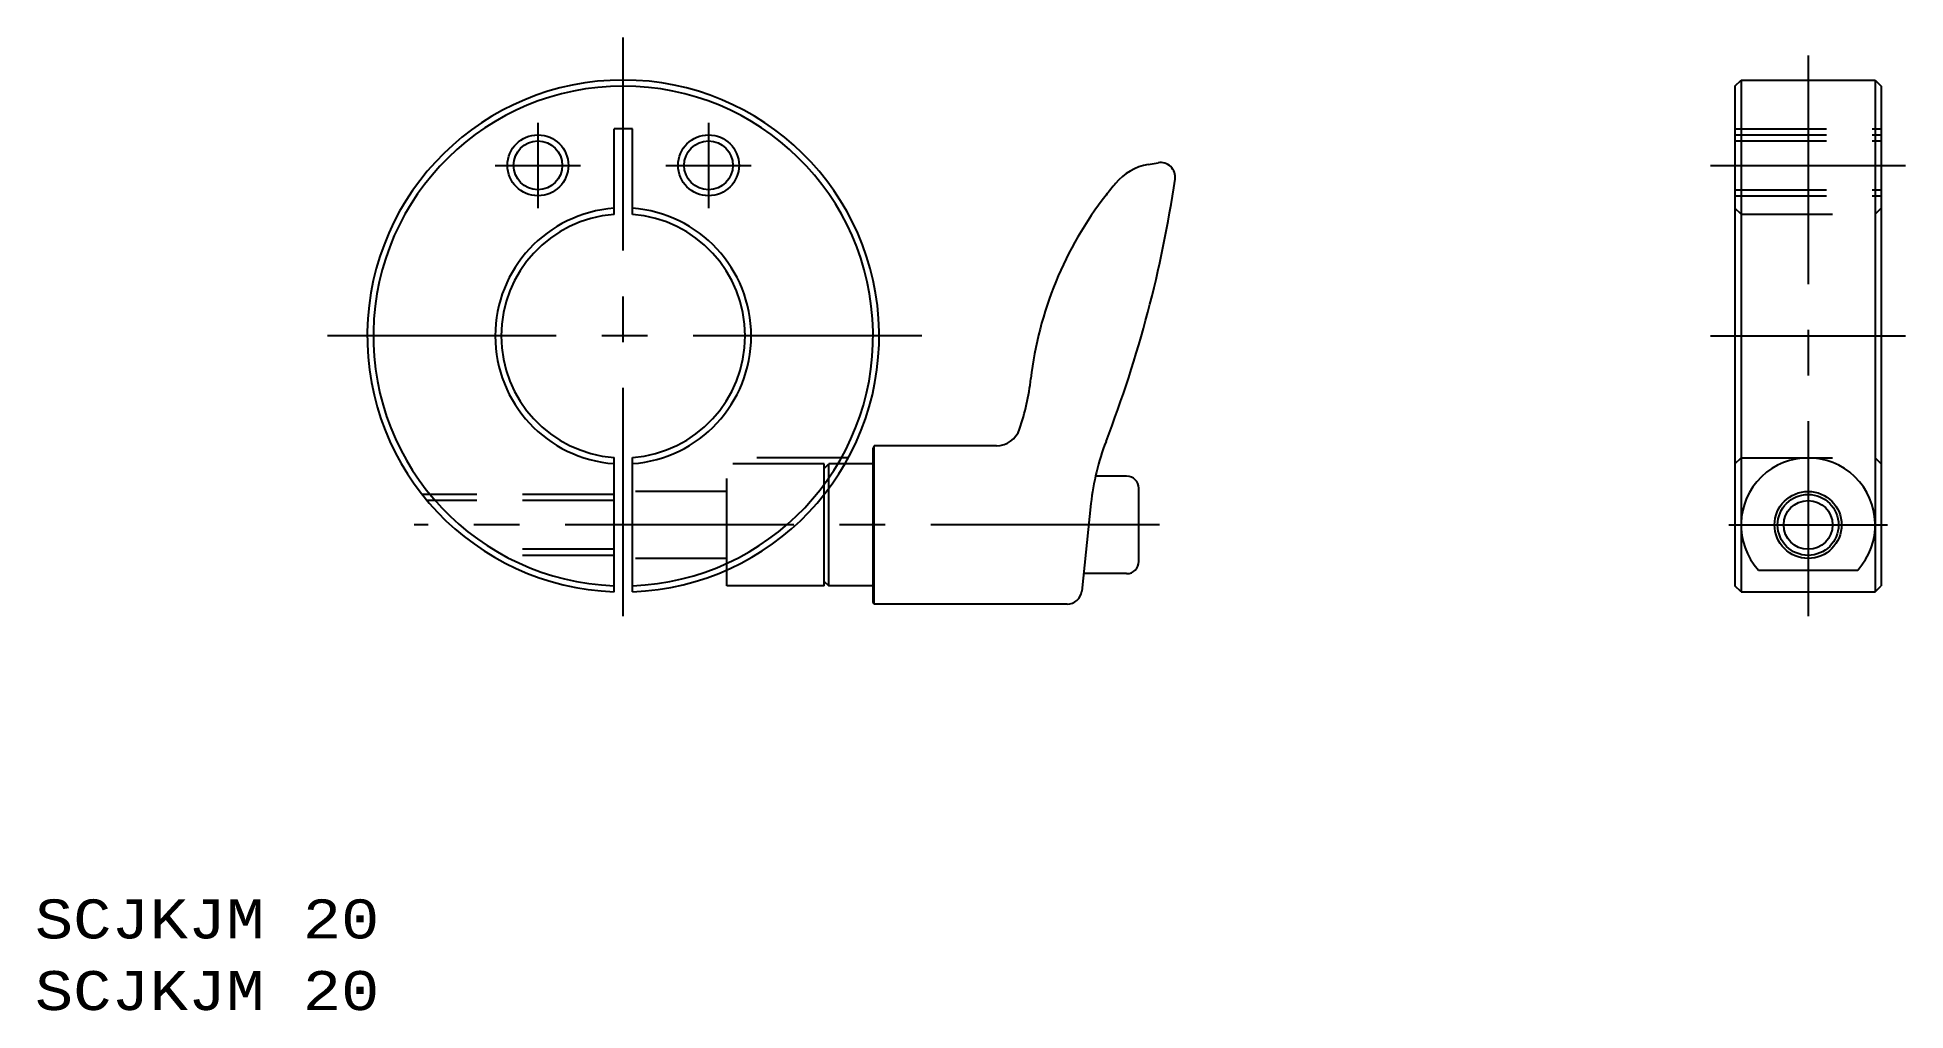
# Model space of a CAD drawing. Extents: x 20 to 173, y 20 to 100.
import ezdxf
from ezdxf.enums import TextEntityAlignment as Align

# ---------------------------------------------------------------- set-up
doc = ezdxf.new("R2010")
doc.units = 0
doc.header["$LTSCALE"] = 15
doc.linetypes.add('CENTER', pattern=[2, 1.25, -0.25, 0.25, -0.25])
doc.linetypes.add('DASHED', pattern=[0.75, 0.5, -0.25])
for name, color, linetype in [('CSLAYER1', 7, 'CONTINUOUS'), ('CSLAYER16', 7, 'CONTINUOUS'), ('CSLAYER2', 7, 'CONTINUOUS')]:
    doc.layers.add(name, color=color, linetype=linetype)
doc.styles.add('EASYDRAW_FONT', font='monotxt', dxfattribs={"height": 1, "bigfont": 'bigfont'})

# ---------------------------------------------------------------- blocks, each defined once
blk = doc.blocks.new('BLKF0000')
at = {"layer": 'CSLAYER1', "color": 3, "linetype": 'CONTINUOUS'}
for p, q in [((88.851738, 66.305377), (88.765931, 66.104614)), ((88.851738, 53.305377), (88.851738, 66.305377)), ((88.851738, 53.305377), (88.765931, 53.50614))]:
    blk.add_line(p, q, dxfattribs=at)
at = {"layer": 'CSLAYER1', "color": 7, "linetype": 'CONTINUOUS'}
for p, q in [((109.565931, 63.805377), (107.051664, 63.805377)), ((110.565931, 56.805377), (110.565931, 62.805377)), ((109.565931, 55.805377), (106.031225, 55.805377))]:
    blk.add_line(p, q, dxfattribs=at)
for centre, start, end in [((109.565931, 62.805377), 0, 90), ((109.565931, 56.805377), 270, 360)]:
    blk.add_arc(centre, 1, start, end, dxfattribs=at)
at = {"layer": 'CSLAYER16', "color": 3, "linetype": 'CONTINUOUS'}
for p, q in [((111.333584, 89.376489), (112.142686, 89.519155)), ((88.765931, 53.50614), (88.765931, 66.104614)), ((98.887735, 66.305377), (88.851738, 66.305377)), ((106.640929, 61.550912), (105.879834, 54.378747)), ((104.686534, 53.305377), (88.851738, 53.305377))]:
    blk.add_line(p, q, dxfattribs=at)
for centre, radius, start, end in [((112.115001, 84.944854), 4.5, 100, 140.207964), ((112.351064, 88.337386), 1.2, -8.365079, 100), ((14.602179, 102.710815), 100, 338.863766, 351.634921), ((139.392224, 62.224751), 40, 140.207964, 141.978819), ((131.514393, 68.384278), 30, 141.978819, 173.455386), ((81.840223, 74.08312), 20, 341.277451, 353.455386), ((98.887735, 68.305377), 2, 270, 341.277451), ((126.529261, 59.440406), 20, 158.863766, 173.942569), ((104.686534, 54.505377), 1.2, 270, 353.942569)]:
    blk.add_arc(centre, radius, start, end, dxfattribs=at)

msp = doc.modelspace()

# ---------------------------------------------------------------- linework, layer by layer
at = {"layer": 'CSLAYER1', "color": 7, "linetype": 'CONTINUOUS'}
for p, q in [((159.478126, 95.805377), (159.978126, 96.305377)), ((159.478126, 95.805377), (159.478126, 54.805376)), ((159.978126, 96.305377), (159.978126, 54.305377)), ((159.978126, 96.305377), (170.978126, 96.305377)), ((170.978126, 96.305377), (170.978126, 54.305377)), ((170.978126, 96.305377), (171.478126, 95.805377)), ((171.478126, 95.805377), (171.478126, 54.805377)), ((67.515931, 85.277212), (67.515931, 92.305377)), ((69.015931, 92.305377), (67.515931, 92.305377)), ((69.015931, 85.277212), (69.015931, 92.305377)), ((67.515931, 54.318774), (67.515931, 65.333542)), ((69.015931, 54.318774), (69.015931, 65.333542)), ((88.765931, 64.805377), (86.452464, 64.805377)), ((84.765931, 54.805377), (84.765931, 62.314996)), ((85.131787, 54.805377), (85.131787, 62.793666)), ((76.765931, 54.805377), (76.765931, 56.102513)), ((161.411334, 56.102513), (169.544918, 56.102513)), ((84.765931, 54.805377), (76.765931, 54.805377)), ((84.765931, 55.171233), (85.131787, 54.805377)), ((88.765931, 54.805377), (85.131787, 54.805377)), ((159.978126, 54.305377), (159.478125, 54.805377)), ((159.978126, 54.305377), (170.978126, 54.305377)), ((170.978126, 54.305377), (171.478126, 54.805377))]:
    msp.add_line(p, q, dxfattribs=at)
at = {"layer": 'CSLAYER1', "color": 3, "linetype": 'DASHED'}
for p, q in [((159.478126, 92.305377), (171.478126, 92.305377)), ((159.478126, 91.805377), (171.478126, 91.805377)), ((159.478126, 91.305377), (171.478126, 91.305377)), ((159.478126, 87.305377), (171.478126, 87.305377)), ((159.478126, 86.805377), (171.478126, 86.805377)), ((159.978126, 85.305377), (159.478127, 85.805376)), ((159.978126, 85.305377), (170.978126, 85.305377)), ((171.478126, 85.805378), (170.978126, 85.305377)), ((76.765931, 56.102513), (76.765931, 65.305377)), ((86.732116, 65.305377), (76.765931, 65.305377)), ((84.765931, 64.805377), (76.765931, 64.805377)), ((84.765931, 62.314996), (84.765931, 64.805377)), ((84.765931, 64.439521), (85.131787, 64.805377)), ((85.131787, 62.793666), (85.131787, 64.805377)), ((86.452464, 64.805377), (85.131787, 64.805377)), ((159.478126, 64.805378), (159.978125, 65.305377)), ((159.978125, 65.305377), (170.978126, 65.305377)), ((170.978126, 65.305377), (171.478126, 64.805379)), ((67.515931, 62.305377), (51.773508, 62.305377)), ((67.515931, 61.805377), (52.180223, 61.805377)), ((76.765931, 62.555377), (69.015931, 62.555377)), ((67.515931, 57.805377), (56.657744, 57.805377)), ((67.515931, 57.305377), (57.449277, 57.305377)), ((76.765931, 57.055377), (69.015931, 57.055377))]:
    msp.add_line(p, q, dxfattribs=at)
at = {"layer": 'CSLAYER1', "color": 3, "linetype": 'CONTINUOUS'}
for centre in [(61.265931, 89.305377), (75.265931, 89.305377), (165.478126, 59.805377)]:
    msp.add_circle(centre, 2.5, dxfattribs=at)
at = {"layer": 'CSLAYER1', "color": 7, "linetype": 'CONTINUOUS'}
for centre, radius in [((61.265931, 89.305377), 2), ((75.265931, 89.305377), 2), ((165.478126, 59.805377), 2.75), ((165.478126, 59.805377), 2)]:
    msp.add_circle(centre, radius, dxfattribs=at)
for centre, radius, start, end in [((68.265931, 75.305377), 21, -87.953287, 267.953287), ((68.265931, 75.305377), 20.5, -87.903345, 267.903345), ((68.265931, 75.305377), 10.5, 94.096044, 265.903956), ((68.265931, 75.305377), 10, 94.301222, 265.698778), ((68.265931, 75.305377), 10.5, -85.903956, 85.903956), ((68.265931, 75.305377), 10, -85.698778, 85.698778), ((165.478126, 59.805377), 5.5, -42.31825, 222.31825)]:
    msp.add_arc(centre, radius, start, end, dxfattribs=at)
at = {"layer": 'CSLAYER2', "color": 1, "linetype": 'CENTER'}
for p, q in [((68.265931, 52.305377), (68.265931, 99.805377)), ((165.478126, 98.305377), (165.478126, 52.305377)), ((61.265931, 92.805377), (61.265931, 85.805377)), ((75.265931, 92.805377), (75.265931, 85.805377)), ((57.765931, 89.305377), (64.765931, 89.305377)), ((71.765931, 89.305377), (78.765931, 89.305377)), ((157.478126, 89.305377), (173.478126, 89.305377)), ((92.765931, 75.305377), (43.765931, 75.305377)), ((157.478126, 75.305377), (173.478126, 75.305377)), ((112.265931, 59.805377), (51.119503, 59.805377)), ((158.978126, 59.805377), (171.978126, 59.805377))]:
    msp.add_line(p, q, dxfattribs=at)

# ---------------------------------------------------------------- block references
at = {"layer": 'CSLAYER1'}
msp.add_blockref('BLKF0000', (0, 0), dxfattribs=at)

# ---------------------------------------------------------------- texts
at = {"layer": 'CSLAYER1', "color": 7, "style": 'EASYDRAW_FONT', "width": 1.018846}
for p, p2 in [((20, 25.877205), (48.256003, 25.877205)), ((20, 20), (48.256003, 20))]:
    msp.add_text('SCJKJM 20', height=3.2, dxfattribs=at).set_placement(p, p2, align=Align.FIT)

doc.saveas('drawing.dxf')
